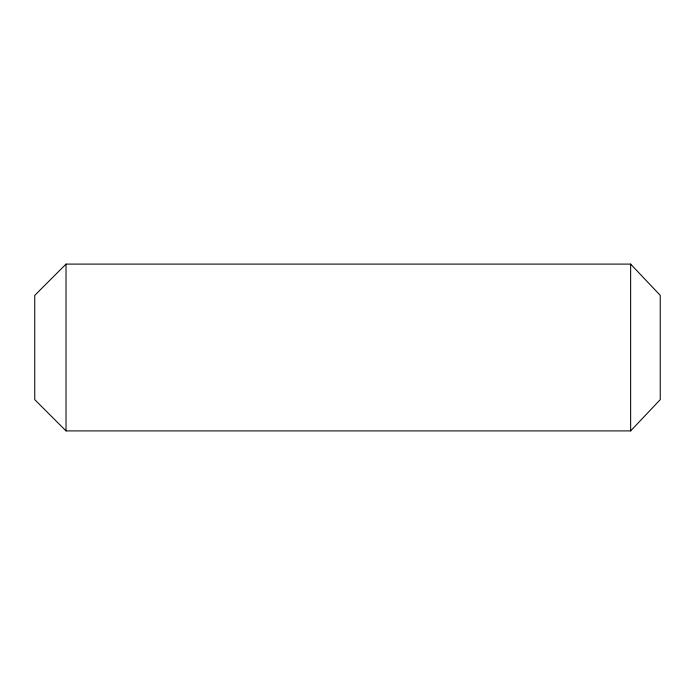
<?xml version="1.0" encoding="UTF-8"?>
<svg xmlns="http://www.w3.org/2000/svg" width="695" height="695" viewBox="0 0 695 695"><rect width="100%" height="100%" fill="white"/><g stroke="black" fill="none" stroke-linecap="round" stroke-linejoin="round"><path stroke-width="1.04" d="M630.643 430.9L660.25 399.625L660.25 295.375L630.643 264.1L66.025 264.1L34.75 295.375L34.75 399.625L66.025 430.9L630.643 430.9L630.643 264.1M66.025 264.1L66.025 430.9"/></g></svg>
